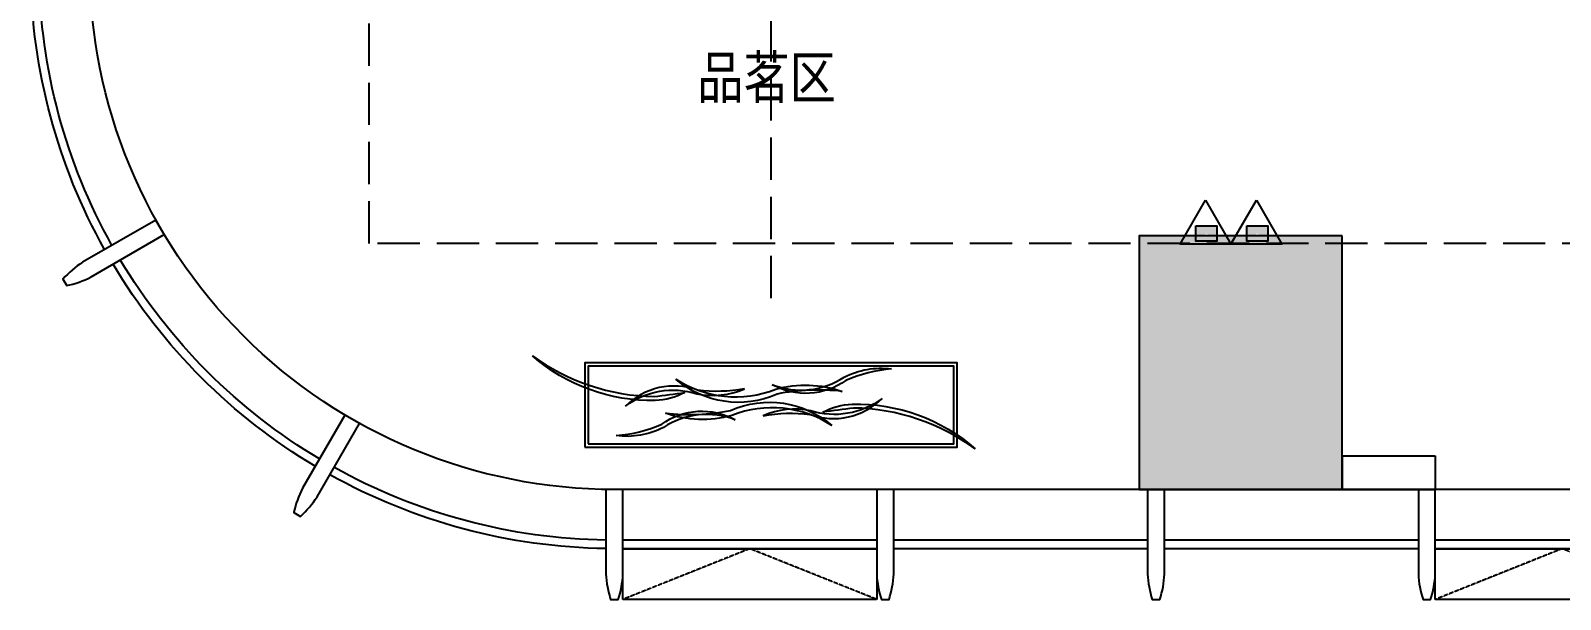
# Model space of a CAD drawing. Header units: millimetres. Extents: x 285006 to 3037698, y -2820855 to 192241.
# Drawn here: x 296756 to 305795, y 80930 to 84293 of the extents above; entities that cross this region are included whole.
import ezdxf

# ---------------------------------------------------------------- set-up
doc = ezdxf.new("R2010")
doc.units = ezdxf.units.MM
doc.linetypes.add('DASH', pattern=[0.35, 0.25, -0.1])
for name, color, linetype in [('0-修改', 6, 'Continuous'), ('A-OVER', 21, 'Continuous'), ('A-WALL-GLAZ', 161, 'Continuous'), ('AD-土建墙、含管井', 160, 'Continuous'), ('FF-FURN', 51, 'Continuous'), ('FF-TEXT', 50, 'Continuous'), ('P-灭火器', 6, 'Continuous'), ('WALL', 255, 'Continuous'), ('wipess', 5, 'Continuous')]:
    doc.layers.add(name, color=color, linetype=linetype)
doc.layers.add('AD-土建柱填充', color=250, linetype='Continuous', lineweight=30)
doc.styles.add('hz', font='simplex', dxfattribs={"width": 0.7, "bigfont": 'hztxt'})
doc.styles.add('T9-L46$0$CCDI-TOG-01', font='arial.ttf')

# ---------------------------------------------------------------- blocks, each defined once
blk = doc.blocks.new('$QC006_2')
for points in [[(0, 259.8), (150, 0), (-150, 0)], [(-57.2, 108.8), (66.8, 108.8), (66.8, 18.8), (-57.2, 18.8)]]:
    blk.add_lwpolyline(points, close=True)
for points in [[(-57.2, 108.8), (66.8, 108.8), (66.8, 18.8), (-57.2, 108.8)], [(66.8, 18.8), (-57.2, 108.8), (-57.2, 18.8), (66.8, 108.8)], [(66.8, 108.8), (66.8, 18.8), (-57.2, 108.8), (-57.2, 18.8)]]:
    blk.add_solid(points)
at = {"style": 'hz', "width": 0.7}
blk.add_attdef('TXT', (227.5, -1.2), '', height=250, dxfattribs=at)
at = {"style": 'hz', "flags": 1}
for tag in ['UNIT', 'WHAT', 'SPEC']:
    blk.add_attdef(tag, (0, 0), '', height=0.001, dxfattribs=at)
blk = doc.blocks.new('DSFVCXDSZF47F')
at = {"layer": 'WALL'}
for p, q in [((461360.1, -2586859.7), (461910.1, -2586859.7)), ((461360.1, -2586859.7), (461360.1, -2587059.7)), ((461910.1, -2586859.7), (461910.1, -2587059.7)), ((461360.1, -2587059.7), (461910.1, -2587059.7))]:
    blk.add_line(p, q, dxfattribs=at)
blk = doc.blocks.new('DGXFNFNFXN')
at = {"layer": 'A-WALL-GLAZ'}
for points in [[(464047.7, -2980738, -0.124287), (463610.5, -2979106.5)], [(464091.3, -2980713.6, -0.124287), (463660.5, -2979105.8, -0.124287)], [(465317.6, -2981976, -0.124287), (464140.6, -2980799, -0.124287)], [(465292, -2982019, -0.124287), (464097.7, -2980824.6)], [(467010.1, -2982506.1, -0.124287), (465378.6, -2982069)], [(467010.9, -2982456.1, -0.124287), (465403, -2982025.3, -0.124287)]]:
    blk.add_lwpolyline(points, format="xyb", dxfattribs=at)
for points in [[(464350.5, -2980563.2), (463917.5, -2980813.2, 0.065698), (463801.3, -2980912), (463823.8, -2980951, 0.065698), (463967.5, -2980899.8), (464400.5, -2980649.8)], [(465466.8, -2981716.2), (465216.8, -2982149.2, 0.065698), (465165.7, -2982292.8), (465204.6, -2982315.3, 0.065698), (465303.4, -2982199.2), (465553.4, -2981766.2)], [(467010.1, -2982156.5), (467010.1, -2982656.5, 0.065698), (467037.6, -2982806.5), (467082.6, -2982806.5, 0.065698), (467110.1, -2982656.5), (467110.1, -2982156.5)], [(468610.1, -2982156.5), (468610.1, -2982656.5, 0.065698), (468637.6, -2982806.5), (468682.6, -2982806.5, 0.065698), (468710.1, -2982656.5), (468710.1, -2982156.5)], [(470210.1, -2982156.5), (470210.1, -2982656.5, 0.065698), (470237.6, -2982806.5), (470282.6, -2982806.5, 0.065698), (470310.1, -2982656.5), (470310.1, -2982156.5)], [(471810.1, -2982156.5), (471810.1, -2982656.5, 0.065698), (471837.6, -2982806.5), (471882.6, -2982806.5, 0.065698), (471910.1, -2982656.5), (471910.1, -2982156.5)]]:
    blk.add_lwpolyline(points, format="xyb", close=True, dxfattribs=at)
for points in [[(468610.1, -2982456.5), (467110.1, -2982456.5)], [(468610.1, -2982506.5), (467110.1, -2982506.5)], [(470210.1, -2982456.5), (468710.1, -2982456.5)], [(470210.1, -2982506.5), (468710.1, -2982506.5)], [(471810.1, -2982456.5), (470310.1, -2982456.5)], [(471810.1, -2982506.5), (470310.1, -2982506.5)], [(473410.1, -2982456.5), (471910.1, -2982456.5)], [(473410.1, -2982506.5), (471910.1, -2982506.5)]]:
    blk.add_lwpolyline(points, dxfattribs=at)
at = {"layer": 'A-WALL-GLAZ', "linetype": 'DASH'}
for points in [[(468610.1, -2982806.5), (467110.1, -2982806.5), (467110.1, -2982506.5), (468610.1, -2982506.5)], [(473410.1, -2982806.5), (471910.1, -2982806.5), (471910.1, -2982506.5), (473410.1, -2982506.5)]]:
    blk.add_lwpolyline(points, close=True, dxfattribs=at)
for points in [[(468610.1, -2982806.5), (467860.1, -2982506.5), (467110.1, -2982806.5)], [(473410.1, -2982806.5), (472660.1, -2982506.5), (471910.1, -2982806.5)]]:
    blk.add_lwpolyline(points, dxfattribs=at)
blk = doc.blocks.new('FDBDFBDB')
at = {"layer": 'AD-土建柱填充', "ltscale": 1000}
h = blk.add_hatch(color=256, dxfattribs=at)
h.dxf.hatch_style = 1
h.paths.add_polyline_path([(452623.8, 246181.3), (451423.8, 246181.3), (451423.8, 244681.3), (452623.8, 244681.3)])
at = {"layer": 'A-OVER'}
blk.add_lwpolyline([(493023.8, 257231.3), (493023.8, 247781.3, -0.414214), (489923.8, 244681.3), (448323.8, 244681.3, -0.414214), (445223.8, 247781.3), (445223.8, 257231.3)], format="xyb", dxfattribs=at)
at = {"layer": 'AD-土建墙、含管井', "linetype": 'ByBlock', "ltscale": 1000}
blk.add_lwpolyline([(452623.8, 246181.3), (451423.8, 246181.3), (451423.8, 244681.3), (452623.8, 244681.3)], close=True, dxfattribs=at)
blk.add_blockref('DGXFNFNFXN', (-18736.3, 3226837.8))
at = {"layer": 'P-灭火器'}
for p in [(451816.6, 246131.3), (452116.6, 246131.3)]:
    blk.add_blockref('$QC006_2', p, dxfattribs=at)
at = {"layer": 'WALL'}
blk.add_blockref('DSFVCXDSZF47F', (-8736.3, 2831741), dxfattribs=at)
blk = doc.blocks.new('1010210101000300')
blk.add_wipeout([(-1365252.8, -575478.9), (-1365752.8, -575478.9), (-1365752.8, -573278.9), (-1365252.8, -573278.9)]).dxf.layer = 'wipess'
at = {"color": 0, "linetype": 'Continuous'}
blk.add_lwpolyline([(-1365752.8, -575478.9), (-1365752.8, -573278.9), (-1365252.8, -573278.9), (-1365252.8, -575478.9)], close=True, dxfattribs=at)
at = {"color": 59, "linetype": 'Continuous'}
blk.add_lwpolyline([(-1365732.8, -575458.9), (-1365732.8, -573298.9), (-1365272.8, -573298.9), (-1365272.8, -575458.9)], close=True, dxfattribs=at)
blk = doc.blocks.new('A$C39294AA6')
at = {"layer": 'FF-FURN', "lineweight": -2}
for points in [[(-232.9, 1314.1, -0.153759), (8.6, 595, -0.000836), (-15.5, 414.2)], [(-15.5, 414.2, 0.112589), (31.8, 587.6, 0.18775), (-232.6, 1313.8)], [(-37.4, 61, 0.078402), (-29.2, 338, -0.291497), (64.8, 763.2, -0.241631)], [(64.8, 763.2, 0.242756), (-8.1, 342.4, -0.155258), (-37.4, 61)], [(-21.8, -516.3, -0.078402), (-6.1, -131.7, 0.291497), (-94.9, 466.6, 0.241631)], [(-94.9, 466.6, -0.242756), (-35, -123.6, 0.155258), (-21.8, -516.3)], [(-61.5, -103.6, -0.242756), (-106.1, -528.4, 0.155258), (-154.7, -807.1)], [(-154.7, -807.1, -0.078402), (-87, -538.3, 0.291497), (-61.5, -103.6, 0.241631)]]:
    blk.add_lwpolyline(points, format="xyb", dxfattribs=at)

msp = doc.modelspace()

# ---------------------------------------------------------------- linework, layer by layer
at = {"layer": 'FF-FURN', "color": 8, "linetype": 'DASH', "ltscale": 1000}
msp.add_line((301130.8, 82710.7), (301130.8, 99269), dxfattribs=at)
msp.add_lwpolyline([(298755.8, 89675.1), (310605.8, 89675.1), (310605.8, 83035.1), (298755.8, 83035.1)], close=True, dxfattribs=at)

# ---------------------------------------------------------------- block references
at = {"layer": '0-修改'}
msp.add_blockref('FDBDFBDB', (-148118.1, -163101.3), dxfattribs=at)

# ---------------------------------------------------------------- texts
at = {"layer": 'FF-TEXT', "color": 2, "style": 'T9-L46$0$CCDI-TOG-01', "width": 0.8}
msp.add_text('品茗区', height=250, dxfattribs=at).set_placement((300695.4, 83891.6, 0))

# ---------------------------------------------------------------- next in the draw order: block references
at = {"layer": 'FF-FURN', "linetype": 'Continuous', "xscale": -1, "rotation": 270}
msp.add_blockref('1010210101000300', (875509.7, 1447582.1), dxfattribs=at)

# ---------------------------------------------------------------- next in the draw order: block references
at = {"layer": 'FF-FURN', "linetype": 'Continuous', "xscale": -1}
for p, rotation in [((301034.9, 82138), 90), ((301023.4, 82053.2), 270)]:
    msp.add_blockref('A$C39294AA6', p, dxfattribs=dict(at, rotation=rotation))

doc.saveas('drawing.dxf')
